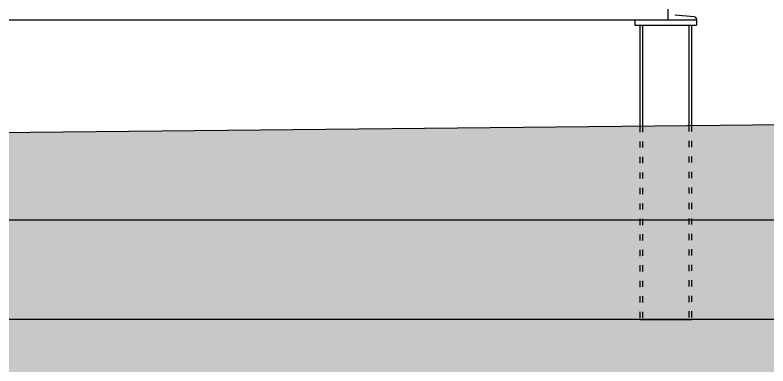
# Model space of a CAD drawing. Extents: x 3792242 to 5145247, y -1546315 to -1031918.
# Drawn here: x 4037569 to 4039028, y -1525947 to -1525268 of the extents above; entities that cross this region are included whole.
import ezdxf

# ---------------------------------------------------------------- set-up
doc = ezdxf.new("R2010")
doc.units = 0
doc.header["$MEASUREMENT"] = 0
doc.linetypes.add('ACAD_ISO03W100', pattern=[30, 12, -18])
for name, color, linetype in [('MÚRY', 1, 'CONTINUOUS'), ('TENKÁ', 7, 'CONTINUOUS'), ('ZZ-chladenie', 133, 'CONTINUOUS'), ('ŠRAFY', 82, 'CONTINUOUS'), ('šrafy-múry', 8, 'CONTINUOUS')]:
    doc.layers.add(name, color=color, linetype=linetype)
pattern_1 = [(0, (-546523.74, 886.425), (0, 37.5), [37.5, -37.5]), (90, (-546523.74, 886.425), (-37.5, 2e-15), [37.5, -37.5])]

msp = doc.modelspace()

# ---------------------------------------------------------------- hatches: boundary and pattern name
at = {"layer": 'ŠRAFY'}
h = msp.add_hatch(dxfattribs=at)
h.set_pattern_fill('SQUARE', color=256, scale=300)
h.set_pattern_definition(pattern_1)
h.paths.add_polyline_path([(4035290.937, -1525517.345), (4033358.437, -1525498.02), (4033115.718, -1525500.447), (4033115.718, -1525662.763), (4039795.937, -1525664.82), (4039795.937, -1525472.295)])
h = msp.add_hatch(dxfattribs=at)
h.set_pattern_fill('SQUARE', color=256, scale=300)
h.set_pattern_definition(pattern_1)
h.paths.add_polyline_path([(4039795.937, -1525857.345), (4039795.937, -1525664.82), (4033115.718, -1525662.763), (4033115.718, -1525857.345)])
at = {"layer": 'šrafy-múry'}
h = msp.add_hatch(dxfattribs=at)
h.set_pattern_fill('ANSI36', color=253, scale=800, angle=360)
h.set_pattern_definition([(45, (226757.26, 886.43), (53.0330086, 194.4543648), [250, -50, 0, -50])])
h.paths.add_polyline_path([(4016185.937, -1526327.345), (4016185.937, -1526077.345), (4016405.937, -1526077.345), (4016485.937, -1526077.345), (4019800.259, -1526077.345), (4020305.937, -1526077.345), (4020420.937, -1526077.345), (4022305.937, -1526077.345), (4022305.937, -1526327.345), (4022605.937, -1526327.345), (4022605.937, -1526077.345), (4024490.937, -1526077.345), (4024605.937, -1526077.345), (4028725.937, -1526077.345), (4028725.937, -1526327.345), (4029025.937, -1526327.345), (4029025.937, -1526077.345), (4029775.937, -1526077.345), (4029775.937, -1525857.345), (4016295.937, -1525857.345), (4016095.937, -1525857.345), (4016095.937, -1525157.345), (4015935.937, -1525157.345), (4015935.937, -1526327.345)])
h.paths.add_polyline_path([(4030975.937, -1526077.345), (4032040.937, -1526077.345), (4032180.937, -1526077.345), (4035365.937, -1526077.345), (4035365.937, -1526327.345), (4035665.937, -1526327.345), (4035665.937, -1526077.345), (4038445.937, -1526077.345), (4039995.937, -1526077.345), (4039995.937, -1526637.345), (4040195.937, -1526637.345), (4040195.937, -1525357.345), (4041945.937, -1525357.345), (4042085.937, -1525357.345), (4042085.937, -1525857.345), (4041945.937, -1525857.345), (4041945.937, -1526327.345), (4042285.937, -1526327.345), (4042285.937, -1524907.345), (4042125.937, -1524907.345), (4042125.937, -1525157.345), (4041925.937, -1525157.345), (4039995.937, -1525157.345), (4039995.937, -1525857.345), (4030975.937, -1525857.345)])

# ---------------------------------------------------------------- linework, layer by layer
at = {"layer": 'MÚRY'}
msp.add_line((4035290.937, -1525517.345), (4039795.937, -1525472.295), dxfattribs=at)
at = {"layer": 'TENKÁ'}
for p, q in [((4031060.723, -1525662.13), (4039795.937, -1525664.82)), ((4039995.937, -1525857.345), (4030975.937, -1525857.345))]:
    msp.add_line(p, q, dxfattribs=at)
at = {"layer": 'ZZ-chladenie'}
for p, q in [((4038834.369, -1525277.345), (4038834.369, -1525157.345)), ((4038884.805, -1525271.05), (4038846.933, -1525267.737)), ((4038889.369, -1525277.345), (4038889.369, -1525276.031)), ((4038889.369, -1525276.031), (4038889.369, -1525287.345)), ((4038889.369, -1525277.345), (4038889.369, -1525276.031)), ((4038889.369, -1525277.345), (4036575.505, -1525277.345)), ((4038769.369, -1525277.345), (4038769.369, -1525287.345)), ((4038769.369, -1525287.345), (4038889.369, -1525287.345)), ((4038779.369, -1525287.345), (4038779.369, -1525452.309)), ((4038784.369, -1525287.345), (4038784.369, -1525482.411)), ((4038889.369, -1525277.345), (4038834.369, -1525277.345)), ((4038874.369, -1525287.345), (4038874.369, -1525481.511)), ((4038879.369, -1525287.345), (4038879.369, -1525450.809)), ((4038879.369, -1525450.809), (4038879.369, -1525481.461)), ((4038779.369, -1525452.309), (4038779.369, -1525482.461)), ((4038779.369, -1525857.345), (4038879.369, -1525857.345))]:
    msp.add_line(p, q, dxfattribs=at)
at = {"layer": 'ZZ-chladenie', "linetype": 'ACAD_ISO03W100'}
for p, q in [((4038779.369, -1525482.461), (4038779.369, -1525857.345)), ((4038784.369, -1525482.411), (4038784.369, -1525857.345)), ((4038874.369, -1525481.511), (4038874.369, -1525857.345)), ((4038879.369, -1525481.461), (4038879.369, -1525857.345))]:
    msp.add_line(p, q, dxfattribs=at)
at = {"layer": 'ZZ-chladenie'}
msp.add_arc((4038884.369, -1525276.031), 5, 0, 85, dxfattribs=at)

doc.saveas('drawing.dxf')
